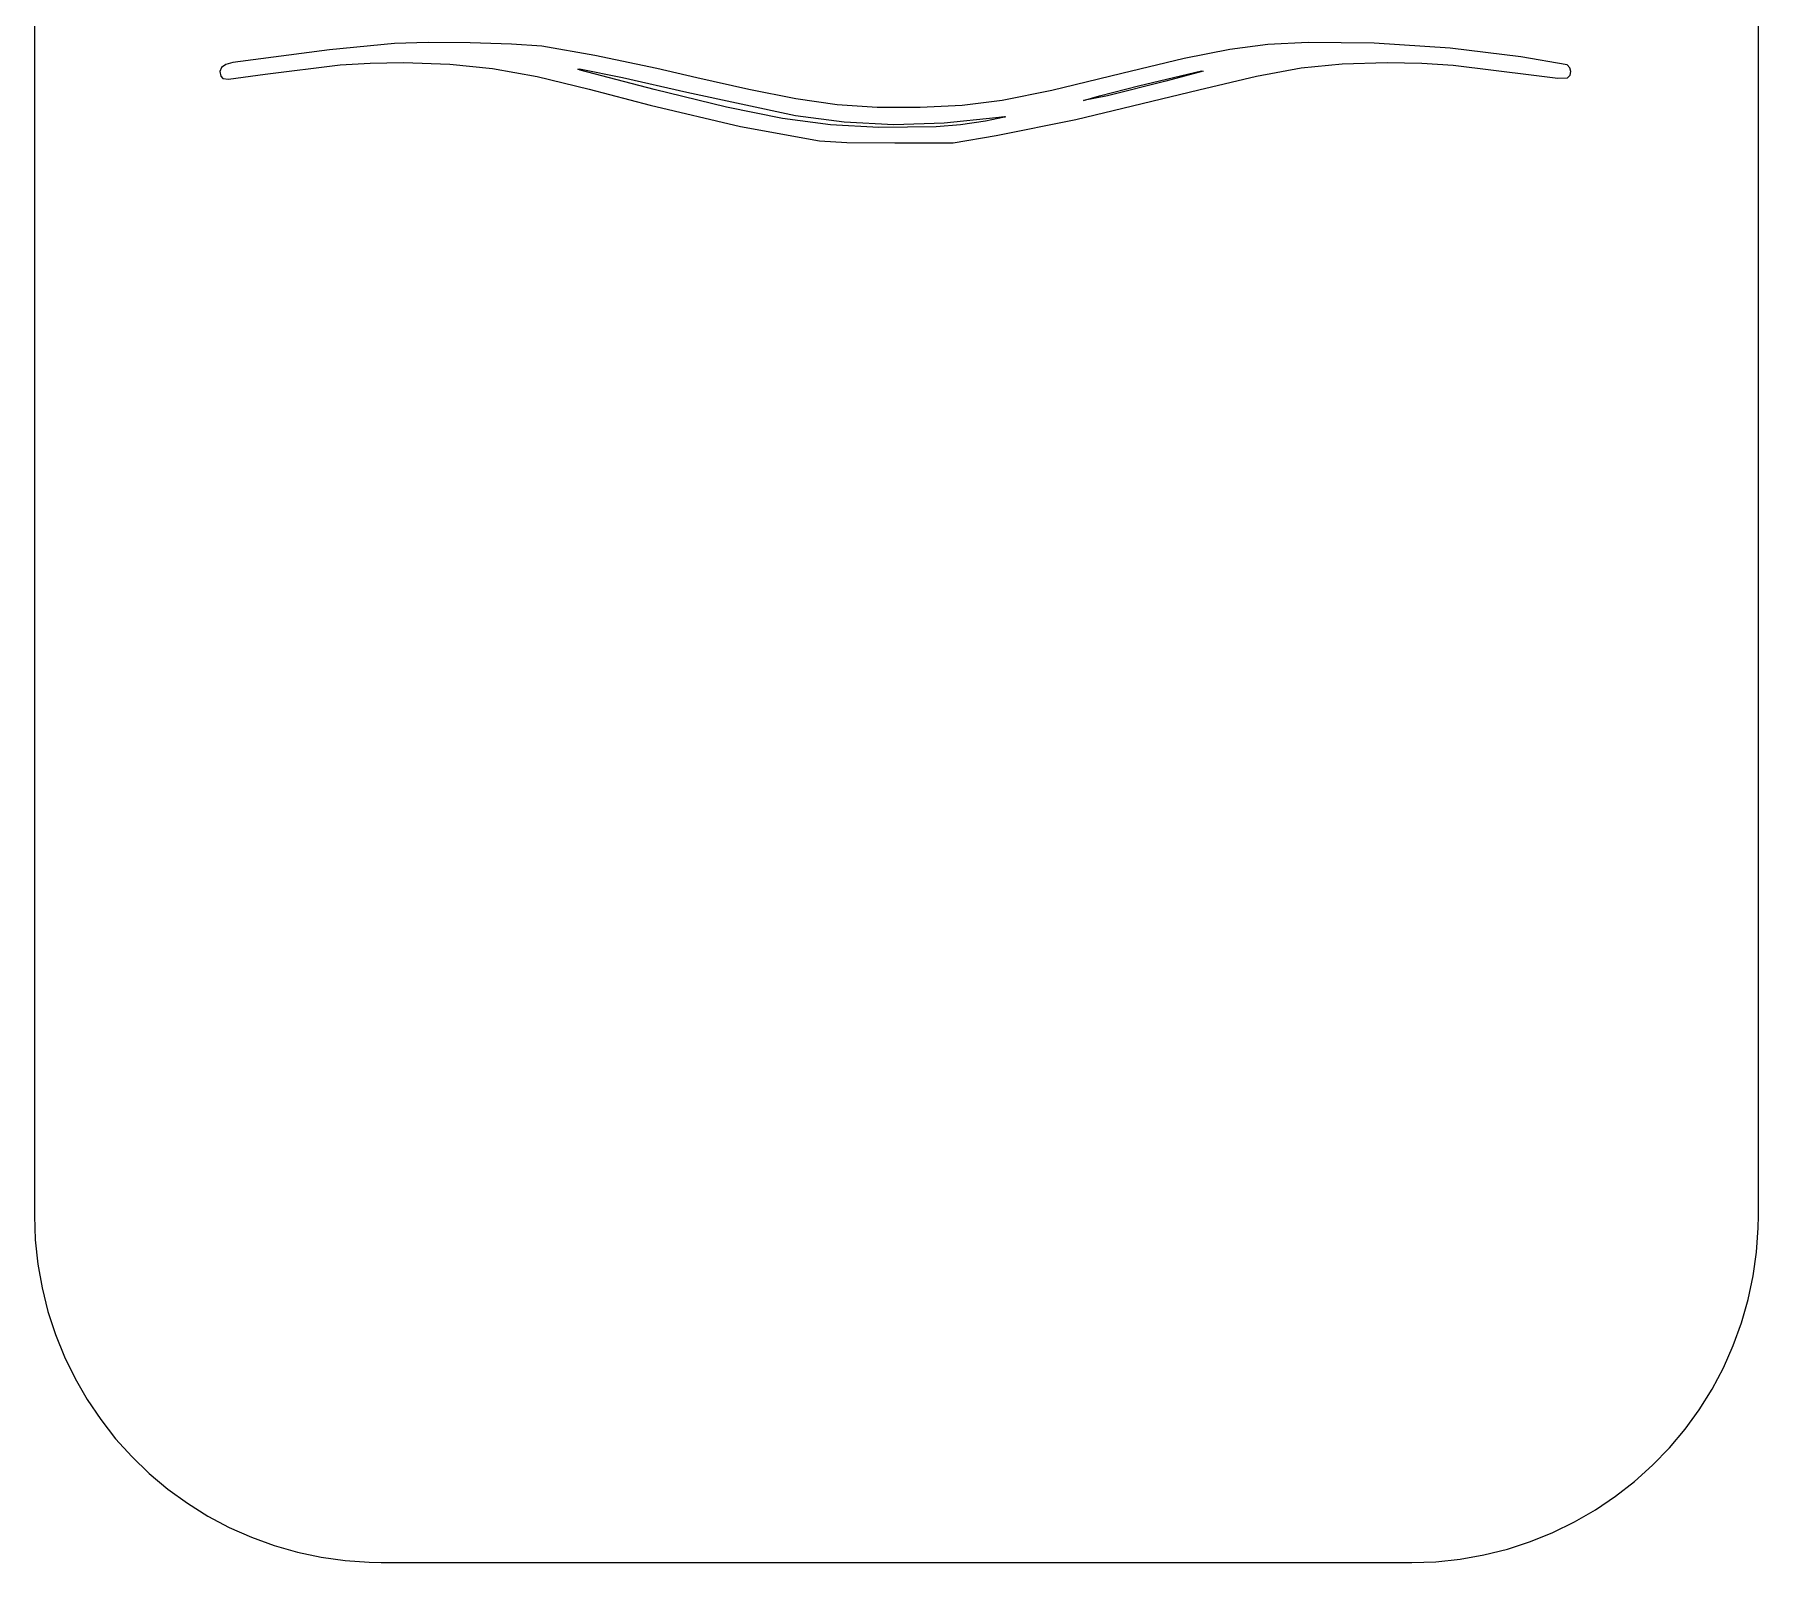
# Model space of a CAD drawing. Extents: x 45 to 235, y 1 to 395.
# Drawn here: x 44.6 to 235.4, y 1 to 170.1 of the extents above; entities that cross this region are included whole.
import ezdxf

# ---------------------------------------------------------------- set-up
doc = ezdxf.new("R2010")
doc.units = 0

msp = doc.modelspace()

# ---------------------------------------------------------------- linework, layer by layer
at = {"layer": 'Layer 1'}
for p, q in [((44.6336, 356.5), (44.6336, 39.4004)), ((235.443, 39.4004), (235.443, 356.494)), ((77.299986, 168.437277), (66.5758, 167.01333)), ((84.4966, 169.117), (77.299986, 168.437277)), ((84.496664, 169.11699), (84.4966, 169.117)), ((88.189227, 169.232344), (84.496664, 169.11699)), ((92.871608, 169.206297), (88.189227, 169.232344)), ((97.434916, 169.061174), (92.871608, 169.206297)), ((100.770264, 168.819302), (97.434916, 169.061174)), ((106.634767, 167.819565), (100.770264, 168.819302)), ((176.914003, 168.476961), (171.863853, 167.469781)), ((181.152958, 169.015281), (176.914003, 168.476961)), ((185.611464, 169.255912), (181.152958, 169.015281)), ((192.887469, 169.18397), (185.611464, 169.255912)), ((201.309564, 168.620843), (192.887469, 169.18397)), ((209.121431, 167.65832), (201.309564, 168.620843)), ((65.330467, 166.477491), (65.130147, 166.036541)), ((65.130147, 166.036541), (65.24612, 165.52489)), ((65.821034, 166.814251), (65.330467, 166.477491)), ((66.5758, 167.01333), (65.821034, 166.814251)), ((70.1679, 165.723349), (78.453559, 166.777663)), ((78.453559, 166.777663), (81.794481, 166.970849)), ((81.794481, 166.970849), (85.4889, 167.013329)), ((85.4889, 167.013329), (90.610078, 166.861384)), ((90.610078, 166.861384), (95.334961, 166.378261)), ((95.334961, 166.378261), (100.271939, 165.478374)), ((104.772903, 166.284294), (104.93787, 166.318714)), ((105.017255, 166.177312), (104.772903, 166.284294)), ((104.93787, 166.318714), (109.70089, 165.366111)), ((107.41861, 165.544724), (105.017255, 166.177312)), ((113.511364, 166.358412), (106.634767, 167.819565)), ((117.937004, 165.326422), (113.511364, 166.358412)), ((171.863853, 167.469781), (164.971764, 165.822572)), ((166.809985, 164.455687), (173.78339, 166.120267)), ((173.9818, 166.060726), (169.83401, 164.949356)), ((173.78339, 166.120267), (173.981849, 166.060729)), ((173.981849, 166.060729), (173.9818, 166.060726)), ((179.867688, 165.523023), (184.840013, 166.437795)), ((184.840013, 166.437795), (189.354645, 166.89115)), ((189.354645, 166.89115), (194.34373, 167.013326)), ((194.34373, 167.013326), (198.172436, 166.95813)), ((198.172436, 166.95813), (201.664379, 166.750368)), ((201.664379, 166.750368), (210.57763, 165.624116)), ((214.268964, 166.755333), (209.121431, 167.65832)), ((214.573474, 166.448651), (214.268964, 166.755333)), ((214.680766, 166.04336), (214.573474, 166.448651)), ((214.587119, 165.641791), (214.680766, 166.04336)), ((65.24612, 165.52489), (65.487682, 165.248908)), ((65.487682, 165.248908), (66.092051, 165.177586)), ((66.092051, 165.177586), (70.1679, 165.723349)), ((100.271939, 165.478374), (106.0294, 164.076139)), ((113.23346, 164.036434), (107.41861, 165.544724)), ((109.70089, 165.366111), (109.7009, 165.36612)), ((109.7009, 165.36612), (116.84542, 163.7586)), ((123.712164, 164.056282), (117.937004, 165.326422)), ((164.971764, 165.822572), (157.232786, 163.946514)), ((162.516763, 163.337805), (166.809985, 164.455687)), ((169.83401, 164.949356), (163.40394, 163.341836)), ((173.50553, 164.016596), (179.867688, 165.523023)), ((210.57763, 165.624116), (213.24442, 165.291697)), ((213.24442, 165.291697), (214.28881, 165.346273)), ((214.28881, 165.346273), (214.587119, 165.641791)), ((106.0294, 164.076139), (112.77701, 162.309849)), ((112.77701, 162.309849), (122.771891, 159.933304)), ((121.215582, 162.067661), (113.23346, 164.036434)), ((116.84542, 163.7586), (128.85222, 161.17863)), ((128.889176, 163.006001), (123.712164, 164.056282)), ((133.468929, 162.352017), (128.889176, 163.006001)), ((137.90355, 162.044096), (133.468929, 162.352017)), ((147.291855, 162.25589), (142.645164, 162.032002)), ((151.746939, 162.825841), (147.291855, 162.25589)), ((157.232786, 163.946514), (151.746939, 162.825841)), ((159.888721, 160.719698), (173.50553, 164.016596)), ((163.40394, 163.341836), (160.74459, 162.805997)), ((160.74459, 162.805997), (162.516763, 163.337805)), ((127.405961, 160.818921), (121.215582, 162.067661)), ((132.721865, 160.132068), (127.405961, 160.818921)), ((128.85222, 161.17863), (134.253093, 160.460767)), ((134.253093, 160.460767), (139.730246, 160.183853)), ((142.645164, 162.032002), (137.90355, 162.044096)), ((139.730246, 160.183853), (145.315311, 160.349752)), ((145.315311, 160.349752), (151.03992, 160.960325)), ((149.88886, 160.523715), (147.106095, 160.133619)), ((151.982601, 160.965287), (149.88886, 160.523715)), ((151.03992, 160.960325), (151.976399, 161.048391)), ((151.07963, 158.955896), (159.888721, 160.719698)), ((151.976399, 161.048391), (152.085087, 161.024514)), ((152.085087, 161.024514), (151.982601, 160.965287)), ((122.771891, 159.933304), (131.53141, 158.360519)), ((138.08056, 159.848954), (132.721865, 160.132068)), ((144.446125, 159.903531), (138.08056, 159.848954)), ((147.106095, 160.133619), (144.446125, 159.903531)), ((146.31661, 158.122368), (151.07963, 158.955896)), ((131.53141, 158.360519), (134.538061, 158.167021)), ((134.538061, 158.167021), (139.86669, 158.122368)), ((139.86669, 158.122368), (146.31661, 158.122368)), ((44.6336, 39.4004), (44.7274, 36.7234)), ((235.42, 38.0634), (235.443, 39.4003)), ((44.7274, 36.7234), (45.0077, 34.0595)), ((235.233, 35.3914), (235.42, 38.0634)), ((234.86, 32.7389), (235.233, 35.3914)), ((45.0077, 34.0595), (45.4731, 31.4217)), ((234.303, 30.1189), (234.86, 32.7389)), ((45.4731, 31.4217), (46.1215, 28.8228)), ((46.1215, 28.8228), (46.9495, 26.2754)), ((233.564, 27.5441), (234.303, 30.1189)), ((232.648, 25.0271), (233.564, 27.5441)), ((46.9495, 26.2754), (47.9532, 23.792)), ((231.558, 22.5802), (232.648, 25.0271)), ((47.9532, 23.792), (49.1277, 21.3846)), ((49.1277, 21.3846), (50.4673, 19.0651)), ((230.301, 20.2152), (231.558, 22.5802)), ((228.881, 17.9437), (230.301, 20.2152)), ((50.4673, 19.0651), (51.9654, 16.8446)), ((227.307, 15.7768), (228.881, 17.9437)), ((51.9654, 16.8446), (53.6147, 14.734)), ((225.585, 13.725), (227.307, 15.7768)), ((53.6147, 14.734), (55.4073, 12.7437)), ((223.724, 11.7983), (225.585, 13.725)), ((55.4073, 12.7437), (57.3343, 10.8832)), ((221.733, 10.006), (223.724, 11.7983)), ((57.3343, 10.8832), (59.3864, 9.16168)), ((219.623, 8.35707), (221.733, 10.006)), ((59.3864, 9.16168), (61.5536, 7.58751)), ((217.402, 6.85935), (219.623, 8.35707)), ((61.5536, 7.58751), (63.8253, 6.16835)), ((63.8253, 6.16835), (66.1905, 4.91111)), ((215.082, 5.52019), (217.402, 6.85935)), ((66.1905, 4.91111), (68.6377, 3.82192)), ((68.6377, 3.82192), (71.1548, 2.90609)), ((210.191, 3.34285), (212.674, 4.34612)), ((212.674, 4.34612), (215.082, 5.52019)), ((71.1548, 2.90609), (73.7297, 2.16807)), ((73.7297, 2.16807), (76.3498, 1.61148)), ((205.044, 1.8674), (207.643, 2.51526)), ((207.643, 2.51526), (210.191, 3.34285)), ((76.3498, 1.61148), (79.0024, 1.239)), ((79.0024, 1.239), (81.6745, 1.05247)), ((81.6745, 1.05247), (83.0047, 1.02925)), ((83.0047, 1.02925), (197.065, 1.02925)), ((197.065, 1.02925), (199.742, 1.12258)), ((199.742, 1.12258), (202.406, 1.40242)), ((202.406, 1.40242), (205.044, 1.8674))]:
    msp.add_line(p, q, dxfattribs=at)

doc.saveas('drawing.dxf')
